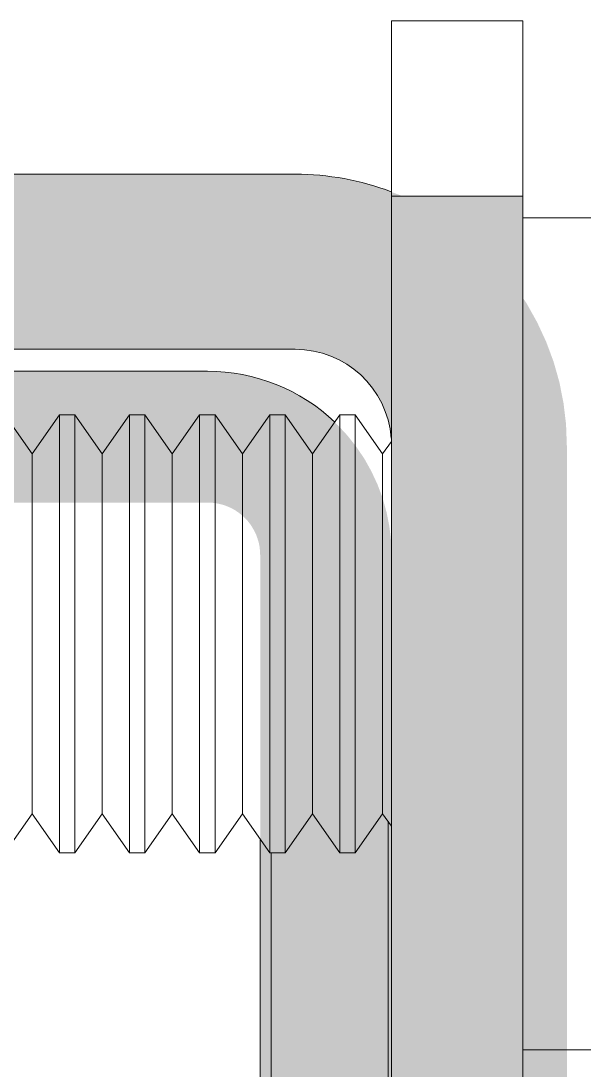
# Model space of a CAD drawing. Header units: millimetres. Extents: x 27500 to 33280, y -10980 to 420.
# Drawn here: x 28981.27 to 28987.7, y -6131.48 to -6119.5 of the extents above; entities that cross this region are included whole.
import ezdxf

# ---------------------------------------------------------------- set-up
doc = ezdxf.new("R2010")
doc.units = ezdxf.units.MM
doc.layers.add('CQEN_DETAIL', color=7, linetype='Continuous', lineweight=5, true_color=0x464d50)
doc.layers.add('CQEN_HARDWARE', color=7, linetype='Continuous', lineweight=5, true_color=0x848c8f)
doc.layers.add('LAYOUT_PARAMETERS', color=7, linetype='Continuous', plot=False)
doc.styles.add('LAYOUT_CONTACTOR_ARIAL', font='arial.ttf')
doc.styles.get("Standard").update_dxf_attribs({"font": 'arial.ttf'})

# ---------------------------------------------------------------- blocks, each defined once
blk = doc.blocks.new('SX_DYN_PLASTRON_KIT_G001')
at = {"layer": 'CQEN_DETAIL'}
for points in [[(-7.25, 86.5), (-7.25, 91.5), (-5.75, 91.5), (-5.75, 86.5)], [(-7.25, 91.5), (-7.25, 56.5), (-5.75, 56.5), (-5.75, 91.5)], [(-9.347, 89.5), (-15.247, 89.5), (-15.247, 88), (-9.347, 88)], [(-9.347, 89.5), (-9.347, 88), (-9.3, 87.998), (-9.253, 87.993), (-9.207, 87.983), (-9.161, 87.971), (-9.117, 87.954), (-9.074, 87.935), (-9.033, 87.912), (-8.994, 87.885), (-8.957, 87.856), (-8.922, 87.824), (-8.89, 87.79), (-8.861, 87.753), (-8.835, 87.713), (-8.812, 87.672), (-8.792, 87.63), (-8.776, 87.585), (-8.763, 87.54), (-8.754, 87.494), (-8.749, 87.447), (-8.747, 87.4), (-7.247, 87.4), (-7.253, 87.565), (-7.273, 87.729), (-7.305, 87.89), (-7.349, 88.049), (-7.407, 88.204), (-7.476, 88.353), (-7.556, 88.497), (-7.648, 88.634), (-7.75, 88.764), (-7.862, 88.885), (-7.983, 88.997), (-8.112, 89.099), (-8.249, 89.191), (-8.393, 89.271), (-8.543, 89.34), (-8.698, 89.397), (-8.856, 89.442), (-9.018, 89.474), (-9.182, 89.494)], [(-8.747, 86.5), (-7.247, 86.5), (-7.247, 87.4), (-8.747, 87.4)]]:
    blk.add_hatch(color=256, dxfattribs=at).paths.add_polyline_path(points)
at = {"layer": 'CQEN_HARDWARE'}
for points in [[(-8.347, 89.75), (-14.947, 89.75), (-14.947, 91.75), (-8.347, 91.75)], [(-8.347, 91.75), (-14.947, 91.75), (-14.947, 89.75), (-8.347, 89.75)], [(-7.247, 88.65), (-7.25, 88.736), (-7.26, 88.822), (-7.277, 88.907), (-7.301, 88.99), (-7.33, 89.071), (-7.367, 89.149), (-7.409, 89.225), (-7.457, 89.297), (-7.51, 89.364), (-7.569, 89.428), (-7.632, 89.486), (-7.7, 89.54), (-7.772, 89.588), (-7.847, 89.63), (-7.926, 89.666), (-8.007, 89.696), (-8.09, 89.72), (-8.175, 89.736), (-8.26, 89.747), (-8.347, 89.75), (-8.347, 91.75), (-8.103, 91.74), (-7.862, 91.712), (-7.623, 91.664), (-7.389, 91.598), (-7.16, 91.514), (-6.939, 91.412), (-6.727, 91.293), (-6.525, 91.158), (-6.333, 91.007), (-6.155, 90.842), (-5.989, 90.663), (-5.839, 90.472), (-5.704, 90.27), (-5.585, 90.057), (-5.483, 89.836), (-5.398, 89.608), (-5.332, 89.374), (-5.285, 89.135), (-5.256, 88.893), (-5.247, 88.65)], [(-8.347, 91.75), (-8.347, 89.75), (-8.26, 89.747), (-8.175, 89.736), (-8.09, 89.72), (-8.007, 89.696), (-7.926, 89.666), (-7.847, 89.63), (-7.772, 89.588), (-7.7, 89.54), (-7.632, 89.486), (-7.569, 89.428), (-7.51, 89.364), (-7.457, 89.297), (-7.409, 89.225), (-7.367, 89.149), (-7.33, 89.071), (-7.301, 88.99), (-7.277, 88.907), (-7.26, 88.822), (-7.25, 88.736), (-7.247, 88.65), (-5.247, 88.65), (-5.256, 88.893), (-5.285, 89.135), (-5.332, 89.374), (-5.398, 89.608), (-5.483, 89.836), (-5.585, 90.057), (-5.704, 90.27), (-5.839, 90.472), (-5.989, 90.663), (-6.155, 90.842), (-6.333, 91.007), (-6.525, 91.158), (-6.727, 91.293), (-6.939, 91.412), (-7.16, 91.514), (-7.389, 91.598), (-7.623, 91.664), (-7.862, 91.712), (-8.103, 91.74)], [(-9.347, 88), (-15.247, 88), (-15.247, 89.5), (-9.347, 89.5)], [(-8.747, 87.4), (-8.749, 87.447), (-8.754, 87.494), (-8.763, 87.54), (-8.776, 87.585), (-8.792, 87.63), (-8.812, 87.672), (-8.835, 87.713), (-8.861, 87.753), (-8.89, 87.79), (-8.922, 87.824), (-8.957, 87.856), (-8.994, 87.885), (-9.033, 87.912), (-9.074, 87.935), (-9.117, 87.954), (-9.161, 87.971), (-9.207, 87.983), (-9.253, 87.993), (-9.3, 87.998), (-9.347, 88), (-9.347, 89.5), (-9.182, 89.494), (-9.018, 89.474), (-8.856, 89.442), (-8.698, 89.397), (-8.543, 89.34), (-8.393, 89.271), (-8.249, 89.191), (-8.112, 89.099), (-7.983, 88.997), (-7.862, 88.885), (-7.75, 88.764), (-7.648, 88.634), (-7.556, 88.497), (-7.476, 88.353), (-7.407, 88.204), (-7.349, 88.049), (-7.305, 87.89), (-7.273, 87.729), (-7.253, 87.565), (-7.247, 87.4)], [(-7.247, 88.65), (-5.247, 88.65), (-5.247, 59.35), (-7.247, 59.35)], [(-5.247, 88.65), (-7.247, 88.65), (-7.247, 87.5), (-5.247, 87.5)], [(-8.747, 60.6), (-8.747, 87.4), (-7.247, 87.4), (-7.247, 60.6)]]:
    blk.add_hatch(color=256, dxfattribs=at).paths.add_polyline_path(points)
at = {"layer": 'CQEN_DETAIL'}
for p, q in [((-5.75, 93.5), (-7.25, 93.5)), ((-7.25, 93.5), (-5.75, 93.5)), ((-14.947, 91.75), (-8.347, 91.75)), ((-7.25, 91.5), (-7.25, 56.5)), ((-5.75, 91.5), (-7.25, 91.5)), ((-5.75, 91.5), (-5.75, 56.5)), ((-5.75, 91.25), (-3.844, 91.25)), ((-14.947, 89.75), (-8.347, 89.75)), ((-9.347, 89.5), (-15.247, 89.5)), ((-11.35, 88.555), (-11.662, 89)), ((-11.35, 88.555), (-11.038, 89)), ((-11.038, 89), (-10.862, 89)), ((-10.55, 88.555), (-10.862, 89)), ((-10.55, 88.555), (-10.238, 89)), ((-10.238, 89), (-10.062, 89)), ((-9.75, 88.555), (-10.062, 89)), ((-9.75, 88.555), (-9.438, 89)), ((-9.438, 89), (-9.262, 89)), ((-8.95, 88.555), (-9.262, 89)), ((-8.95, 88.555), (-8.638, 89)), ((-8.638, 89), (-8.462, 89)), ((-8.15, 88.555), (-8.462, 89)), ((-8.15, 88.555), (-7.838, 89)), ((-7.838, 89), (-7.662, 89)), ((-7.35, 88.555), (-7.662, 89)), ((-7.35, 88.555), (-7.25, 88.698)), ((-11.35, 84.445), (-11.662, 84)), ((-11.35, 84.445), (-11.038, 84)), ((-10.55, 84.445), (-10.862, 84)), ((-10.55, 84.445), (-10.238, 84)), ((-9.75, 84.445), (-10.062, 84)), ((-9.75, 84.445), (-9.438, 84)), ((-8.95, 84.445), (-9.262, 84)), ((-8.95, 84.445), (-8.638, 84)), ((-8.15, 84.445), (-8.462, 84)), ((-8.15, 84.445), (-7.838, 84)), ((-7.35, 84.445), (-7.662, 84)), ((-7.35, 84.445), (-7.25, 84.302)), ((-7.286, 84.354), (-7.286, 63.646)), ((-8.747, 84.155), (-8.747, 63.845)), ((-11.038, 84), (-10.862, 84)), ((-10.238, 84), (-10.062, 84)), ((-9.438, 84), (-9.262, 84)), ((-8.638, 84), (-8.462, 84)), ((-8.62, 84), (-8.62, 64)), ((-7.838, 84), (-7.662, 84)), ((-5.75, 81.75), (-3.844, 81.75))]:
    blk.add_line(p, q, dxfattribs=at)
for points in [[(-7.25, 91.5), (-7.25, 91.539), (-7.25, 91.578), (-7.25, 91.618), (-7.25, 91.657), (-7.25, 91.696), (-7.25, 91.735), (-7.25, 91.774), (-7.25, 91.812), (-7.25, 91.851), (-7.25, 91.89), (-7.25, 91.928), (-7.25, 91.967), (-7.25, 92.004), (-7.25, 92.042), (-7.25, 92.08), (-7.25, 92.117), (-7.25, 92.155), (-7.25, 92.192), (-7.25, 92.228), (-7.25, 92.264), (-7.25, 92.3), (-7.25, 92.337), (-7.25, 92.373), (-7.25, 92.407), (-7.25, 92.441), (-7.25, 92.476), (-7.25, 92.51), (-7.25, 92.544), (-7.25, 92.578), (-7.25, 92.61), (-7.25, 92.642), (-7.25, 92.674), (-7.25, 92.706), (-7.25, 92.738), (-7.25, 92.768), (-7.25, 92.797), (-7.25, 92.826), (-7.25, 92.856), (-7.25, 92.885), (-7.25, 92.914), (-7.25, 92.94), (-7.25, 92.967), (-7.25, 92.993), (-7.25, 93.019), (-7.25, 93.045), (-7.25, 93.07), (-7.25, 93.093), (-7.25, 93.116), (-7.25, 93.138), (-7.25, 93.161), (-7.25, 93.184), (-7.25, 93.204), (-7.25, 93.223), (-7.25, 93.242), (-7.25, 93.261), (-7.25, 93.28), (-7.25, 93.299), (-7.25, 93.315), (-7.25, 93.33), (-7.25, 93.345), (-7.25, 93.36), (-7.25, 93.375), (-7.25, 93.389), (-7.25, 93.4), (-7.25, 93.411), (-7.25, 93.422), (-7.25, 93.433), (-7.25, 93.444), (-7.25, 93.453), (-7.25, 93.459), (-7.25, 93.466), (-7.25, 93.472), (-7.25, 93.479), (-7.25, 93.486), (-7.25, 93.489), (-7.25, 93.491), (-7.25, 93.493), (-7.25, 93.496), (-7.25, 93.498), (-7.25, 93.5)], [(-5.75, 93.5), (-5.75, 93.498), (-5.75, 93.496), (-5.75, 93.493), (-5.75, 93.491), (-5.75, 93.489), (-5.75, 93.486), (-5.75, 93.479), (-5.75, 93.472), (-5.75, 93.466), (-5.75, 93.459), (-5.75, 93.453), (-5.75, 93.444), (-5.75, 93.433), (-5.75, 93.422), (-5.75, 93.411), (-5.75, 93.4), (-5.75, 93.389), (-5.75, 93.375), (-5.75, 93.36), (-5.75, 93.345), (-5.75, 93.33), (-5.75, 93.315), (-5.75, 93.299), (-5.75, 93.28), (-5.75, 93.261), (-5.75, 93.242), (-5.75, 93.223), (-5.75, 93.204), (-5.75, 93.184), (-5.75, 93.161), (-5.75, 93.138), (-5.75, 93.116), (-5.75, 93.093), (-5.75, 93.07), (-5.75, 93.045), (-5.75, 93.019), (-5.75, 92.993), (-5.75, 92.967), (-5.75, 92.94), (-5.75, 92.914), (-5.75, 92.885), (-5.75, 92.856), (-5.75, 92.826), (-5.75, 92.797), (-5.75, 92.768), (-5.75, 92.738), (-5.75, 92.706), (-5.75, 92.674), (-5.75, 92.642), (-5.75, 92.61), (-5.75, 92.578), (-5.75, 92.544), (-5.75, 92.51), (-5.75, 92.476), (-5.75, 92.441), (-5.75, 92.407), (-5.75, 92.373), (-5.75, 92.337), (-5.75, 92.3), (-5.75, 92.264), (-5.75, 92.228), (-5.75, 92.192), (-5.75, 92.155), (-5.75, 92.117), (-5.75, 92.08), (-5.75, 92.042), (-5.75, 92.004), (-5.75, 91.967), (-5.75, 91.928), (-5.75, 91.89), (-5.75, 91.851), (-5.75, 91.812), (-5.75, 91.774), (-5.75, 91.735), (-5.75, 91.696), (-5.75, 91.657), (-5.75, 91.618), (-5.75, 91.578), (-5.75, 91.539), (-5.75, 91.5)], [(-11.038, 89), (-11.038, 88.997), (-11.038, 88.994), (-11.038, 88.992), (-11.038, 88.989), (-11.038, 88.986), (-11.038, 88.982), (-11.038, 88.974), (-11.038, 88.965), (-11.038, 88.957), (-11.038, 88.949), (-11.038, 88.941), (-11.038, 88.93), (-11.038, 88.916), (-11.038, 88.902), (-11.038, 88.889), (-11.038, 88.875), (-11.038, 88.862), (-11.038, 88.844), (-11.038, 88.825), (-11.038, 88.806), (-11.038, 88.787), (-11.038, 88.769), (-11.038, 88.749), (-11.038, 88.725), (-11.038, 88.702), (-11.038, 88.678), (-11.038, 88.654), (-11.038, 88.63), (-11.038, 88.605), (-11.038, 88.576), (-11.038, 88.548), (-11.038, 88.519), (-11.038, 88.491), (-11.038, 88.463), (-11.038, 88.431), (-11.038, 88.399), (-11.038, 88.366), (-11.038, 88.333), (-11.038, 88.3), (-11.038, 88.268), (-11.038, 88.231), (-11.038, 88.195), (-11.038, 88.158), (-11.038, 88.121), (-11.038, 88.085), (-11.038, 88.047), (-11.038, 88.007), (-11.038, 87.967), (-11.038, 87.927), (-11.038, 87.887), (-11.038, 87.847), (-11.038, 87.806), (-11.038, 87.763), (-11.038, 87.72), (-11.038, 87.677), (-11.038, 87.634), (-11.038, 87.591), (-11.038, 87.546), (-11.038, 87.501), (-11.038, 87.455), (-11.038, 87.41), (-11.038, 87.365), (-11.038, 87.319), (-11.038, 87.272), (-11.038, 87.225), (-11.038, 87.178), (-11.038, 87.13), (-11.038, 87.083), (-11.038, 87.036), (-11.038, 86.987), (-11.038, 86.939), (-11.038, 86.89), (-11.038, 86.842), (-11.038, 86.794), (-11.038, 86.745), (-11.038, 86.696), (-11.038, 86.647), (-11.038, 86.598), (-11.038, 86.549), (-11.038, 86.5)], [(-10.862, 89), (-10.862, 88.997), (-10.862, 88.994), (-10.862, 88.992), (-10.862, 88.989), (-10.862, 88.986), (-10.862, 88.982), (-10.862, 88.974), (-10.862, 88.965), (-10.862, 88.957), (-10.862, 88.949), (-10.862, 88.941), (-10.862, 88.93), (-10.862, 88.916), (-10.862, 88.902), (-10.862, 88.889), (-10.862, 88.875), (-10.862, 88.862), (-10.862, 88.844), (-10.862, 88.825), (-10.862, 88.806), (-10.862, 88.787), (-10.862, 88.769), (-10.862, 88.749), (-10.862, 88.725), (-10.862, 88.702), (-10.862, 88.678), (-10.862, 88.654), (-10.862, 88.63), (-10.862, 88.605), (-10.862, 88.576), (-10.862, 88.548), (-10.862, 88.519), (-10.862, 88.491), (-10.862, 88.463), (-10.862, 88.431), (-10.862, 88.399), (-10.862, 88.366), (-10.862, 88.333), (-10.862, 88.3), (-10.862, 88.268), (-10.862, 88.231), (-10.862, 88.195), (-10.862, 88.158), (-10.862, 88.121), (-10.862, 88.085), (-10.862, 88.047), (-10.862, 88.007), (-10.862, 87.967), (-10.862, 87.927), (-10.862, 87.887), (-10.862, 87.847), (-10.862, 87.806), (-10.862, 87.763), (-10.862, 87.72), (-10.862, 87.677), (-10.862, 87.634), (-10.862, 87.591), (-10.862, 87.546), (-10.862, 87.501), (-10.862, 87.455), (-10.862, 87.41), (-10.862, 87.365), (-10.862, 87.319), (-10.862, 87.272), (-10.862, 87.225), (-10.862, 87.178), (-10.862, 87.13), (-10.862, 87.083), (-10.862, 87.036), (-10.862, 86.987), (-10.862, 86.939), (-10.862, 86.89), (-10.862, 86.842), (-10.862, 86.794), (-10.862, 86.745), (-10.862, 86.696), (-10.862, 86.647), (-10.862, 86.598), (-10.862, 86.549), (-10.862, 86.5)], [(-10.238, 89), (-10.238, 88.997), (-10.238, 88.994), (-10.238, 88.992), (-10.238, 88.989), (-10.238, 88.986), (-10.238, 88.982), (-10.238, 88.974), (-10.238, 88.965), (-10.238, 88.957), (-10.238, 88.949), (-10.238, 88.941), (-10.238, 88.93), (-10.238, 88.916), (-10.238, 88.902), (-10.238, 88.889), (-10.238, 88.875), (-10.238, 88.862), (-10.238, 88.844), (-10.238, 88.825), (-10.238, 88.806), (-10.238, 88.787), (-10.238, 88.769), (-10.238, 88.749), (-10.238, 88.725), (-10.238, 88.702), (-10.238, 88.678), (-10.238, 88.654), (-10.238, 88.63), (-10.238, 88.605), (-10.238, 88.576), (-10.238, 88.548), (-10.238, 88.519), (-10.238, 88.491), (-10.238, 88.463), (-10.238, 88.431), (-10.238, 88.399), (-10.238, 88.366), (-10.238, 88.333), (-10.238, 88.3), (-10.238, 88.268), (-10.238, 88.231), (-10.238, 88.195), (-10.238, 88.158), (-10.238, 88.121), (-10.238, 88.085), (-10.238, 88.047), (-10.238, 88.007), (-10.238, 87.967), (-10.238, 87.927), (-10.238, 87.887), (-10.238, 87.847), (-10.238, 87.806), (-10.238, 87.763), (-10.238, 87.72), (-10.238, 87.677), (-10.238, 87.634), (-10.238, 87.591), (-10.238, 87.546), (-10.238, 87.501), (-10.238, 87.455), (-10.238, 87.41), (-10.238, 87.365), (-10.238, 87.319), (-10.238, 87.272), (-10.238, 87.225), (-10.238, 87.178), (-10.238, 87.13), (-10.238, 87.083), (-10.238, 87.036), (-10.238, 86.987), (-10.238, 86.939), (-10.238, 86.89), (-10.238, 86.842), (-10.238, 86.794), (-10.238, 86.745), (-10.238, 86.696), (-10.238, 86.647), (-10.238, 86.598), (-10.238, 86.549), (-10.238, 86.5)], [(-10.062, 89), (-10.062, 88.997), (-10.062, 88.994), (-10.062, 88.992), (-10.062, 88.989), (-10.062, 88.986), (-10.062, 88.982), (-10.062, 88.974), (-10.062, 88.965), (-10.062, 88.957), (-10.062, 88.949), (-10.062, 88.941), (-10.062, 88.93), (-10.062, 88.916), (-10.062, 88.902), (-10.062, 88.889), (-10.062, 88.875), (-10.062, 88.862), (-10.062, 88.844), (-10.062, 88.825), (-10.062, 88.806), (-10.062, 88.787), (-10.062, 88.769), (-10.062, 88.749), (-10.062, 88.725), (-10.062, 88.702), (-10.062, 88.678), (-10.062, 88.654), (-10.062, 88.63), (-10.062, 88.605), (-10.062, 88.576), (-10.062, 88.548), (-10.062, 88.519), (-10.062, 88.491), (-10.062, 88.463), (-10.062, 88.431), (-10.062, 88.399), (-10.062, 88.366), (-10.062, 88.333), (-10.062, 88.3), (-10.062, 88.268), (-10.062, 88.231), (-10.062, 88.195), (-10.062, 88.158), (-10.062, 88.121), (-10.062, 88.085), (-10.062, 88.047), (-10.062, 88.007), (-10.062, 87.967), (-10.062, 87.927), (-10.062, 87.887), (-10.062, 87.847), (-10.062, 87.806), (-10.062, 87.763), (-10.062, 87.72), (-10.062, 87.677), (-10.062, 87.634), (-10.062, 87.591), (-10.062, 87.546), (-10.062, 87.501), (-10.062, 87.455), (-10.062, 87.41), (-10.062, 87.365), (-10.062, 87.319), (-10.062, 87.272), (-10.062, 87.225), (-10.062, 87.178), (-10.062, 87.13), (-10.062, 87.083), (-10.062, 87.036), (-10.062, 86.987), (-10.062, 86.939), (-10.062, 86.89), (-10.062, 86.842), (-10.062, 86.794), (-10.062, 86.745), (-10.062, 86.696), (-10.062, 86.647), (-10.062, 86.598), (-10.062, 86.549), (-10.062, 86.5)], [(-9.438, 89), (-9.438, 88.997), (-9.438, 88.994), (-9.438, 88.992), (-9.438, 88.989), (-9.438, 88.986), (-9.438, 88.982), (-9.438, 88.974), (-9.438, 88.965), (-9.438, 88.957), (-9.438, 88.949), (-9.438, 88.941), (-9.438, 88.93), (-9.438, 88.916), (-9.438, 88.902), (-9.438, 88.889), (-9.438, 88.875), (-9.438, 88.862), (-9.438, 88.844), (-9.438, 88.825), (-9.438, 88.806), (-9.438, 88.787), (-9.438, 88.769), (-9.438, 88.749), (-9.438, 88.725), (-9.438, 88.702), (-9.438, 88.678), (-9.438, 88.654), (-9.438, 88.63), (-9.438, 88.605), (-9.438, 88.576), (-9.438, 88.548), (-9.438, 88.519), (-9.438, 88.491), (-9.438, 88.463), (-9.438, 88.431), (-9.438, 88.399), (-9.438, 88.366), (-9.438, 88.333), (-9.438, 88.3), (-9.438, 88.268), (-9.438, 88.231), (-9.438, 88.195), (-9.438, 88.158), (-9.438, 88.121), (-9.438, 88.085), (-9.438, 88.047), (-9.438, 88.007), (-9.438, 87.967), (-9.438, 87.927), (-9.438, 87.887), (-9.438, 87.847), (-9.438, 87.806), (-9.438, 87.763), (-9.438, 87.72), (-9.438, 87.677), (-9.438, 87.634), (-9.438, 87.591), (-9.438, 87.546), (-9.438, 87.501), (-9.438, 87.455), (-9.438, 87.41), (-9.438, 87.365), (-9.438, 87.319), (-9.438, 87.272), (-9.438, 87.225), (-9.438, 87.178), (-9.438, 87.13), (-9.438, 87.083), (-9.438, 87.036), (-9.438, 86.987), (-9.438, 86.939), (-9.438, 86.89), (-9.438, 86.842), (-9.438, 86.794), (-9.438, 86.745), (-9.438, 86.696), (-9.438, 86.647), (-9.438, 86.598), (-9.438, 86.549), (-9.438, 86.5)], [(-9.262, 89), (-9.262, 88.997), (-9.262, 88.994), (-9.262, 88.992), (-9.262, 88.989), (-9.262, 88.986), (-9.262, 88.982), (-9.262, 88.974), (-9.262, 88.965), (-9.262, 88.957), (-9.262, 88.949), (-9.262, 88.941), (-9.262, 88.93), (-9.262, 88.916), (-9.262, 88.902), (-9.262, 88.889), (-9.262, 88.875), (-9.262, 88.862), (-9.262, 88.844), (-9.262, 88.825), (-9.262, 88.806), (-9.262, 88.787), (-9.262, 88.769), (-9.262, 88.749), (-9.262, 88.725), (-9.262, 88.702), (-9.262, 88.678), (-9.262, 88.654), (-9.262, 88.63), (-9.262, 88.605), (-9.262, 88.576), (-9.262, 88.548), (-9.262, 88.519), (-9.262, 88.491), (-9.262, 88.463), (-9.262, 88.431), (-9.262, 88.399), (-9.262, 88.366), (-9.262, 88.333), (-9.262, 88.3), (-9.262, 88.268), (-9.262, 88.231), (-9.262, 88.195), (-9.262, 88.158), (-9.262, 88.121), (-9.262, 88.085), (-9.262, 88.047), (-9.262, 88.007), (-9.262, 87.967), (-9.262, 87.927), (-9.262, 87.887), (-9.262, 87.847), (-9.262, 87.806), (-9.262, 87.763), (-9.262, 87.72), (-9.262, 87.677), (-9.262, 87.634), (-9.262, 87.591), (-9.262, 87.546), (-9.262, 87.501), (-9.262, 87.455), (-9.262, 87.41), (-9.262, 87.365), (-9.262, 87.319), (-9.262, 87.272), (-9.262, 87.225), (-9.262, 87.178), (-9.262, 87.13), (-9.262, 87.083), (-9.262, 87.036), (-9.262, 86.987), (-9.262, 86.939), (-9.262, 86.89), (-9.262, 86.842), (-9.262, 86.794), (-9.262, 86.745), (-9.262, 86.696), (-9.262, 86.647), (-9.262, 86.598), (-9.262, 86.549), (-9.262, 86.5)], [(-8.638, 89), (-8.638, 88.997), (-8.638, 88.994), (-8.638, 88.992), (-8.638, 88.989), (-8.638, 88.986), (-8.638, 88.982), (-8.638, 88.974), (-8.638, 88.965), (-8.638, 88.957), (-8.638, 88.949), (-8.638, 88.941), (-8.638, 88.93), (-8.638, 88.916), (-8.638, 88.902), (-8.638, 88.889), (-8.638, 88.875), (-8.638, 88.862), (-8.638, 88.844), (-8.638, 88.825), (-8.638, 88.806), (-8.638, 88.787), (-8.638, 88.769), (-8.638, 88.749), (-8.638, 88.725), (-8.638, 88.702), (-8.638, 88.678), (-8.638, 88.654), (-8.638, 88.63), (-8.638, 88.605), (-8.638, 88.576), (-8.638, 88.548), (-8.638, 88.519), (-8.638, 88.491), (-8.638, 88.463), (-8.638, 88.431), (-8.638, 88.399), (-8.638, 88.366), (-8.638, 88.333), (-8.638, 88.3), (-8.638, 88.268), (-8.638, 88.231), (-8.638, 88.195), (-8.638, 88.158), (-8.638, 88.121), (-8.638, 88.085), (-8.638, 88.047), (-8.638, 88.007), (-8.638, 87.967), (-8.638, 87.927), (-8.638, 87.887), (-8.638, 87.847), (-8.638, 87.806), (-8.638, 87.763), (-8.638, 87.72), (-8.638, 87.677), (-8.638, 87.634), (-8.638, 87.591), (-8.638, 87.546), (-8.638, 87.501), (-8.638, 87.455), (-8.638, 87.41), (-8.638, 87.365), (-8.638, 87.319), (-8.638, 87.272), (-8.638, 87.225), (-8.638, 87.178), (-8.638, 87.13), (-8.638, 87.083), (-8.638, 87.036), (-8.638, 86.987), (-8.638, 86.939), (-8.638, 86.89), (-8.638, 86.842), (-8.638, 86.794), (-8.638, 86.745), (-8.638, 86.696), (-8.638, 86.647), (-8.638, 86.598), (-8.638, 86.549), (-8.638, 86.5)], [(-8.462, 89), (-8.462, 88.997), (-8.462, 88.994), (-8.462, 88.992), (-8.462, 88.989), (-8.462, 88.986), (-8.462, 88.982), (-8.462, 88.974), (-8.462, 88.965), (-8.462, 88.957), (-8.462, 88.949), (-8.462, 88.941), (-8.462, 88.93), (-8.462, 88.916), (-8.462, 88.902), (-8.462, 88.889), (-8.462, 88.875), (-8.462, 88.862), (-8.462, 88.844), (-8.462, 88.825), (-8.462, 88.806), (-8.462, 88.787), (-8.462, 88.769), (-8.462, 88.749), (-8.462, 88.725), (-8.462, 88.702), (-8.462, 88.678), (-8.462, 88.654), (-8.462, 88.63), (-8.462, 88.605), (-8.462, 88.576), (-8.462, 88.548), (-8.462, 88.519), (-8.462, 88.491), (-8.462, 88.463), (-8.462, 88.431), (-8.462, 88.399), (-8.462, 88.366), (-8.462, 88.333), (-8.462, 88.3), (-8.462, 88.268), (-8.462, 88.231), (-8.462, 88.195), (-8.462, 88.158), (-8.462, 88.121), (-8.462, 88.085), (-8.462, 88.047), (-8.462, 88.007), (-8.462, 87.967), (-8.462, 87.927), (-8.462, 87.887), (-8.462, 87.847), (-8.462, 87.806), (-8.462, 87.763), (-8.462, 87.72), (-8.462, 87.677), (-8.462, 87.634), (-8.462, 87.591), (-8.462, 87.546), (-8.462, 87.501), (-8.462, 87.455), (-8.462, 87.41), (-8.462, 87.365), (-8.462, 87.319), (-8.462, 87.272), (-8.462, 87.225), (-8.462, 87.178), (-8.462, 87.13), (-8.462, 87.083), (-8.462, 87.036), (-8.462, 86.987), (-8.462, 86.939), (-8.462, 86.89), (-8.462, 86.842), (-8.462, 86.794), (-8.462, 86.745), (-8.462, 86.696), (-8.462, 86.647), (-8.462, 86.598), (-8.462, 86.549), (-8.462, 86.5)], [(-7.838, 89), (-7.838, 88.997), (-7.838, 88.994), (-7.838, 88.992), (-7.838, 88.989), (-7.838, 88.986), (-7.838, 88.982), (-7.838, 88.974), (-7.838, 88.965), (-7.838, 88.957), (-7.838, 88.949), (-7.838, 88.941), (-7.838, 88.93), (-7.838, 88.916), (-7.838, 88.902), (-7.838, 88.889), (-7.838, 88.875), (-7.838, 88.862), (-7.838, 88.844), (-7.838, 88.825), (-7.838, 88.806), (-7.838, 88.787), (-7.838, 88.769), (-7.838, 88.749), (-7.838, 88.725), (-7.838, 88.702), (-7.838, 88.678), (-7.838, 88.654), (-7.838, 88.63), (-7.838, 88.605), (-7.838, 88.576), (-7.838, 88.548), (-7.838, 88.519), (-7.838, 88.491), (-7.838, 88.463), (-7.838, 88.431), (-7.838, 88.399), (-7.838, 88.366), (-7.838, 88.333), (-7.838, 88.3), (-7.838, 88.268), (-7.838, 88.231), (-7.838, 88.195), (-7.838, 88.158), (-7.838, 88.121), (-7.838, 88.085), (-7.838, 88.047), (-7.838, 88.007), (-7.838, 87.967), (-7.838, 87.927), (-7.838, 87.887), (-7.838, 87.847), (-7.838, 87.806), (-7.838, 87.763), (-7.838, 87.72), (-7.838, 87.677), (-7.838, 87.634), (-7.838, 87.591), (-7.838, 87.546), (-7.838, 87.501), (-7.838, 87.455), (-7.838, 87.41), (-7.838, 87.365), (-7.838, 87.319), (-7.838, 87.272), (-7.838, 87.225), (-7.838, 87.178), (-7.838, 87.13), (-7.838, 87.083), (-7.838, 87.036), (-7.838, 86.987), (-7.838, 86.939), (-7.838, 86.89), (-7.838, 86.842), (-7.838, 86.794), (-7.838, 86.745), (-7.838, 86.696), (-7.838, 86.647), (-7.838, 86.598), (-7.838, 86.549), (-7.838, 86.5)], [(-7.662, 89), (-7.662, 88.997), (-7.662, 88.994), (-7.662, 88.992), (-7.662, 88.989), (-7.662, 88.986), (-7.662, 88.982), (-7.662, 88.974), (-7.662, 88.965), (-7.662, 88.957), (-7.662, 88.949), (-7.662, 88.941), (-7.662, 88.93), (-7.662, 88.916), (-7.662, 88.902), (-7.662, 88.889), (-7.662, 88.875), (-7.662, 88.862), (-7.662, 88.844), (-7.662, 88.825), (-7.662, 88.806), (-7.662, 88.787), (-7.662, 88.769), (-7.662, 88.749), (-7.662, 88.725), (-7.662, 88.702), (-7.662, 88.678), (-7.662, 88.654), (-7.662, 88.63), (-7.662, 88.605), (-7.662, 88.576), (-7.662, 88.548), (-7.662, 88.519), (-7.662, 88.491), (-7.662, 88.463), (-7.662, 88.431), (-7.662, 88.399), (-7.662, 88.366), (-7.662, 88.333), (-7.662, 88.3), (-7.662, 88.268), (-7.662, 88.231), (-7.662, 88.195), (-7.662, 88.158), (-7.662, 88.121), (-7.662, 88.085), (-7.662, 88.047), (-7.662, 88.007), (-7.662, 87.967), (-7.662, 87.927), (-7.662, 87.887), (-7.662, 87.847), (-7.662, 87.806), (-7.662, 87.763), (-7.662, 87.72), (-7.662, 87.677), (-7.662, 87.634), (-7.662, 87.591), (-7.662, 87.546), (-7.662, 87.501), (-7.662, 87.455), (-7.662, 87.41), (-7.662, 87.365), (-7.662, 87.319), (-7.662, 87.272), (-7.662, 87.225), (-7.662, 87.178), (-7.662, 87.13), (-7.662, 87.083), (-7.662, 87.036), (-7.662, 86.987), (-7.662, 86.939), (-7.662, 86.89), (-7.662, 86.842), (-7.662, 86.794), (-7.662, 86.745), (-7.662, 86.696), (-7.662, 86.647), (-7.662, 86.598), (-7.662, 86.549), (-7.662, 86.5)], [(-11.35, 88.555), (-11.35, 88.546), (-11.35, 88.537), (-11.35, 88.528), (-11.35, 88.519), (-11.35, 88.51), (-11.35, 88.496), (-11.35, 88.469), (-11.35, 88.443), (-11.35, 88.416), (-11.35, 88.389), (-11.35, 88.363), (-11.35, 88.327), (-11.35, 88.284), (-11.35, 88.241), (-11.35, 88.198), (-11.35, 88.156), (-11.35, 88.113), (-11.35, 88.058), (-11.35, 88.001), (-11.35, 87.944), (-11.35, 87.887), (-11.35, 87.83), (-11.35, 87.772), (-11.35, 87.703), (-11.35, 87.635), (-11.35, 87.567), (-11.35, 87.499), (-11.35, 87.431), (-11.35, 87.359), (-11.35, 87.283), (-11.35, 87.207), (-11.35, 87.131), (-11.35, 87.055), (-11.35, 86.979), (-11.35, 86.9), (-11.35, 86.82), (-11.35, 86.74), (-11.35, 86.66), (-11.35, 86.58), (-11.35, 86.5), (-11.35, 86.42), (-11.35, 86.34), (-11.35, 86.26), (-11.35, 86.18), (-11.35, 86.1), (-11.35, 86.021), (-11.35, 85.945), (-11.35, 85.869), (-11.35, 85.793), (-11.35, 85.717), (-11.35, 85.641), (-11.35, 85.569), (-11.35, 85.501), (-11.35, 85.433), (-11.35, 85.365), (-11.35, 85.297), (-11.35, 85.228), (-11.35, 85.17), (-11.35, 85.113), (-11.35, 85.056), (-11.35, 84.999), (-11.35, 84.942), (-11.35, 84.887), (-11.35, 84.844), (-11.35, 84.802), (-11.35, 84.759), (-11.35, 84.716), (-11.35, 84.673), (-11.35, 84.637), (-11.35, 84.611), (-11.35, 84.584), (-11.35, 84.557), (-11.35, 84.531), (-11.35, 84.504), (-11.35, 84.49), (-11.35, 84.481), (-11.35, 84.472), (-11.35, 84.463), (-11.35, 84.454), (-11.35, 84.445)], [(-10.55, 88.555), (-10.55, 88.546), (-10.55, 88.537), (-10.55, 88.528), (-10.55, 88.519), (-10.55, 88.51), (-10.55, 88.496), (-10.55, 88.469), (-10.55, 88.443), (-10.55, 88.416), (-10.55, 88.389), (-10.55, 88.363), (-10.55, 88.327), (-10.55, 88.284), (-10.55, 88.241), (-10.55, 88.198), (-10.55, 88.156), (-10.55, 88.113), (-10.55, 88.058), (-10.55, 88.001), (-10.55, 87.944), (-10.55, 87.887), (-10.55, 87.83), (-10.55, 87.772), (-10.55, 87.703), (-10.55, 87.635), (-10.55, 87.567), (-10.55, 87.499), (-10.55, 87.431), (-10.55, 87.359), (-10.55, 87.283), (-10.55, 87.207), (-10.55, 87.131), (-10.55, 87.055), (-10.55, 86.979), (-10.55, 86.9), (-10.55, 86.82), (-10.55, 86.74), (-10.55, 86.66), (-10.55, 86.58), (-10.55, 86.5), (-10.55, 86.42), (-10.55, 86.34), (-10.55, 86.26), (-10.55, 86.18), (-10.55, 86.1), (-10.55, 86.021), (-10.55, 85.945), (-10.55, 85.869), (-10.55, 85.793), (-10.55, 85.717), (-10.55, 85.641), (-10.55, 85.569), (-10.55, 85.501), (-10.55, 85.433), (-10.55, 85.365), (-10.55, 85.297), (-10.55, 85.228), (-10.55, 85.17), (-10.55, 85.113), (-10.55, 85.056), (-10.55, 84.999), (-10.55, 84.942), (-10.55, 84.887), (-10.55, 84.844), (-10.55, 84.802), (-10.55, 84.759), (-10.55, 84.716), (-10.55, 84.673), (-10.55, 84.637), (-10.55, 84.611), (-10.55, 84.584), (-10.55, 84.557), (-10.55, 84.531), (-10.55, 84.504), (-10.55, 84.49), (-10.55, 84.481), (-10.55, 84.472), (-10.55, 84.463), (-10.55, 84.454), (-10.55, 84.445)], [(-9.75, 88.555), (-9.75, 88.546), (-9.75, 88.537), (-9.75, 88.528), (-9.75, 88.519), (-9.75, 88.51), (-9.75, 88.496), (-9.75, 88.469), (-9.75, 88.443), (-9.75, 88.416), (-9.75, 88.389), (-9.75, 88.363), (-9.75, 88.327), (-9.75, 88.284), (-9.75, 88.241), (-9.75, 88.198), (-9.75, 88.156), (-9.75, 88.113), (-9.75, 88.058), (-9.75, 88.001), (-9.75, 87.944), (-9.75, 87.887), (-9.75, 87.83), (-9.75, 87.772), (-9.75, 87.703), (-9.75, 87.635), (-9.75, 87.567), (-9.75, 87.499), (-9.75, 87.431), (-9.75, 87.359), (-9.75, 87.283), (-9.75, 87.207), (-9.75, 87.131), (-9.75, 87.055), (-9.75, 86.979), (-9.75, 86.9), (-9.75, 86.82), (-9.75, 86.74), (-9.75, 86.66), (-9.75, 86.58), (-9.75, 86.5), (-9.75, 86.42), (-9.75, 86.34), (-9.75, 86.26), (-9.75, 86.18), (-9.75, 86.1), (-9.75, 86.021), (-9.75, 85.945), (-9.75, 85.869), (-9.75, 85.793), (-9.75, 85.717), (-9.75, 85.641), (-9.75, 85.569), (-9.75, 85.501), (-9.75, 85.433), (-9.75, 85.365), (-9.75, 85.297), (-9.75, 85.228), (-9.75, 85.17), (-9.75, 85.113), (-9.75, 85.056), (-9.75, 84.999), (-9.75, 84.942), (-9.75, 84.887), (-9.75, 84.844), (-9.75, 84.802), (-9.75, 84.759), (-9.75, 84.716), (-9.75, 84.673), (-9.75, 84.637), (-9.75, 84.611), (-9.75, 84.584), (-9.75, 84.557), (-9.75, 84.531), (-9.75, 84.504), (-9.75, 84.49), (-9.75, 84.481), (-9.75, 84.472), (-9.75, 84.463), (-9.75, 84.454), (-9.75, 84.445)], [(-8.95, 88.555), (-8.95, 88.546), (-8.95, 88.537), (-8.95, 88.528), (-8.95, 88.519), (-8.95, 88.51), (-8.95, 88.496), (-8.95, 88.469), (-8.95, 88.443), (-8.95, 88.416), (-8.95, 88.389), (-8.95, 88.363), (-8.95, 88.327), (-8.95, 88.284), (-8.95, 88.241), (-8.95, 88.198), (-8.95, 88.156), (-8.95, 88.113), (-8.95, 88.058), (-8.95, 88.001), (-8.95, 87.944), (-8.95, 87.887), (-8.95, 87.83), (-8.95, 87.772), (-8.95, 87.703), (-8.95, 87.635), (-8.95, 87.567), (-8.95, 87.499), (-8.95, 87.431), (-8.95, 87.359), (-8.95, 87.283), (-8.95, 87.207), (-8.95, 87.131), (-8.95, 87.055), (-8.95, 86.979), (-8.95, 86.9), (-8.95, 86.82), (-8.95, 86.74), (-8.95, 86.66), (-8.95, 86.58), (-8.95, 86.5), (-8.95, 86.42), (-8.95, 86.34), (-8.95, 86.26), (-8.95, 86.18), (-8.95, 86.1), (-8.95, 86.021), (-8.95, 85.945), (-8.95, 85.869), (-8.95, 85.793), (-8.95, 85.717), (-8.95, 85.641), (-8.95, 85.569), (-8.95, 85.501), (-8.95, 85.433), (-8.95, 85.365), (-8.95, 85.297), (-8.95, 85.228), (-8.95, 85.17), (-8.95, 85.113), (-8.95, 85.056), (-8.95, 84.999), (-8.95, 84.942), (-8.95, 84.887), (-8.95, 84.844), (-8.95, 84.802), (-8.95, 84.759), (-8.95, 84.716), (-8.95, 84.673), (-8.95, 84.637), (-8.95, 84.611), (-8.95, 84.584), (-8.95, 84.557), (-8.95, 84.531), (-8.95, 84.504), (-8.95, 84.49), (-8.95, 84.481), (-8.95, 84.472), (-8.95, 84.463), (-8.95, 84.454), (-8.95, 84.445)], [(-8.15, 88.555), (-8.15, 88.546), (-8.15, 88.537), (-8.15, 88.528), (-8.15, 88.519), (-8.15, 88.51), (-8.15, 88.496), (-8.15, 88.469), (-8.15, 88.443), (-8.15, 88.416), (-8.15, 88.389), (-8.15, 88.363), (-8.15, 88.327), (-8.15, 88.284), (-8.15, 88.241), (-8.15, 88.198), (-8.15, 88.156), (-8.15, 88.113), (-8.15, 88.058), (-8.15, 88.001), (-8.15, 87.944), (-8.15, 87.887), (-8.15, 87.83), (-8.15, 87.772), (-8.15, 87.703), (-8.15, 87.635), (-8.15, 87.567), (-8.15, 87.499), (-8.15, 87.431), (-8.15, 87.359), (-8.15, 87.283), (-8.15, 87.207), (-8.15, 87.131), (-8.15, 87.055), (-8.15, 86.979), (-8.15, 86.9), (-8.15, 86.82), (-8.15, 86.74), (-8.15, 86.66), (-8.15, 86.58), (-8.15, 86.5), (-8.15, 86.42), (-8.15, 86.34), (-8.15, 86.26), (-8.15, 86.18), (-8.15, 86.1), (-8.15, 86.021), (-8.15, 85.945), (-8.15, 85.869), (-8.15, 85.793), (-8.15, 85.717), (-8.15, 85.641), (-8.15, 85.569), (-8.15, 85.501), (-8.15, 85.433), (-8.15, 85.365), (-8.15, 85.297), (-8.15, 85.228), (-8.15, 85.17), (-8.15, 85.113), (-8.15, 85.056), (-8.15, 84.999), (-8.15, 84.942), (-8.15, 84.887), (-8.15, 84.844), (-8.15, 84.802), (-8.15, 84.759), (-8.15, 84.716), (-8.15, 84.673), (-8.15, 84.637), (-8.15, 84.611), (-8.15, 84.584), (-8.15, 84.557), (-8.15, 84.531), (-8.15, 84.504), (-8.15, 84.49), (-8.15, 84.481), (-8.15, 84.472), (-8.15, 84.463), (-8.15, 84.454), (-8.15, 84.445)], [(-7.35, 88.555), (-7.35, 88.546), (-7.35, 88.537), (-7.35, 88.528), (-7.35, 88.519), (-7.35, 88.51), (-7.35, 88.496), (-7.35, 88.469), (-7.35, 88.443), (-7.35, 88.416), (-7.35, 88.389), (-7.35, 88.363), (-7.35, 88.327), (-7.35, 88.284), (-7.35, 88.241), (-7.35, 88.198), (-7.35, 88.156), (-7.35, 88.113), (-7.35, 88.058), (-7.35, 88.001), (-7.35, 87.944), (-7.35, 87.887), (-7.35, 87.83), (-7.35, 87.772), (-7.35, 87.703), (-7.35, 87.635), (-7.35, 87.567), (-7.35, 87.499), (-7.35, 87.431), (-7.35, 87.359), (-7.35, 87.283), (-7.35, 87.207), (-7.35, 87.131), (-7.35, 87.055), (-7.35, 86.979), (-7.35, 86.9), (-7.35, 86.82), (-7.35, 86.74), (-7.35, 86.66), (-7.35, 86.58), (-7.35, 86.5), (-7.35, 86.42), (-7.35, 86.34), (-7.35, 86.26), (-7.35, 86.18), (-7.35, 86.1), (-7.35, 86.021), (-7.35, 85.945), (-7.35, 85.869), (-7.35, 85.793), (-7.35, 85.717), (-7.35, 85.641), (-7.35, 85.569), (-7.35, 85.501), (-7.35, 85.433), (-7.35, 85.365), (-7.35, 85.297), (-7.35, 85.228), (-7.35, 85.17), (-7.35, 85.113), (-7.35, 85.056), (-7.35, 84.999), (-7.35, 84.942), (-7.35, 84.887), (-7.35, 84.844), (-7.35, 84.802), (-7.35, 84.759), (-7.35, 84.716), (-7.35, 84.673), (-7.35, 84.637), (-7.35, 84.611), (-7.35, 84.584), (-7.35, 84.557), (-7.35, 84.531), (-7.35, 84.504), (-7.35, 84.49), (-7.35, 84.481), (-7.35, 84.472), (-7.35, 84.463), (-7.35, 84.454), (-7.35, 84.445)], [(-11.038, 86.5), (-11.038, 86.451), (-11.038, 86.402), (-11.038, 86.353), (-11.038, 86.304), (-11.038, 86.255), (-11.038, 86.206), (-11.038, 86.158), (-11.038, 86.11), (-11.038, 86.061), (-11.038, 86.013), (-11.038, 85.964), (-11.038, 85.917), (-11.038, 85.87), (-11.038, 85.822), (-11.038, 85.775), (-11.038, 85.728), (-11.038, 85.681), (-11.038, 85.635), (-11.038, 85.59), (-11.038, 85.545), (-11.038, 85.499), (-11.038, 85.454), (-11.038, 85.409), (-11.038, 85.366), (-11.038, 85.323), (-11.038, 85.28), (-11.038, 85.237), (-11.038, 85.194), (-11.038, 85.153), (-11.038, 85.113), (-11.038, 85.073), (-11.038, 85.033), (-11.038, 84.993), (-11.038, 84.953), (-11.038, 84.915), (-11.038, 84.879), (-11.038, 84.842), (-11.038, 84.805), (-11.038, 84.769), (-11.038, 84.732), (-11.038, 84.7), (-11.038, 84.667), (-11.038, 84.634), (-11.038, 84.601), (-11.038, 84.569), (-11.038, 84.537), (-11.038, 84.509), (-11.038, 84.481), (-11.038, 84.452), (-11.038, 84.424), (-11.038, 84.395), (-11.038, 84.37), (-11.038, 84.346), (-11.038, 84.322), (-11.038, 84.298), (-11.038, 84.275), (-11.038, 84.251), (-11.038, 84.231), (-11.038, 84.213), (-11.038, 84.194), (-11.038, 84.175), (-11.038, 84.156), (-11.038, 84.138), (-11.038, 84.125), (-11.038, 84.111), (-11.038, 84.098), (-11.038, 84.084), (-11.038, 84.07), (-11.038, 84.059), (-11.038, 84.051), (-11.038, 84.043), (-11.038, 84.035), (-11.038, 84.026), (-11.038, 84.018), (-11.038, 84.014), (-11.038, 84.011), (-11.038, 84.008), (-11.038, 84.006), (-11.038, 84.003), (-11.038, 84)], [(-10.862, 86.5), (-10.862, 86.451), (-10.862, 86.402), (-10.862, 86.353), (-10.862, 86.304), (-10.862, 86.255), (-10.862, 86.206), (-10.862, 86.158), (-10.862, 86.11), (-10.862, 86.061), (-10.862, 86.013), (-10.862, 85.964), (-10.862, 85.917), (-10.862, 85.87), (-10.862, 85.822), (-10.862, 85.775), (-10.862, 85.728), (-10.862, 85.681), (-10.862, 85.635), (-10.862, 85.59), (-10.862, 85.545), (-10.862, 85.499), (-10.862, 85.454), (-10.862, 85.409), (-10.862, 85.366), (-10.862, 85.323), (-10.862, 85.28), (-10.862, 85.237), (-10.862, 85.194), (-10.862, 85.153), (-10.862, 85.113), (-10.862, 85.073), (-10.862, 85.033), (-10.862, 84.993), (-10.862, 84.953), (-10.862, 84.915), (-10.862, 84.879), (-10.862, 84.842), (-10.862, 84.805), (-10.862, 84.769), (-10.862, 84.732), (-10.862, 84.7), (-10.862, 84.667), (-10.862, 84.634), (-10.862, 84.601), (-10.862, 84.569), (-10.862, 84.537), (-10.862, 84.509), (-10.862, 84.481), (-10.862, 84.452), (-10.862, 84.424), (-10.862, 84.395), (-10.862, 84.37), (-10.862, 84.346), (-10.862, 84.322), (-10.862, 84.298), (-10.862, 84.275), (-10.862, 84.251), (-10.862, 84.231), (-10.862, 84.213), (-10.862, 84.194), (-10.862, 84.175), (-10.862, 84.156), (-10.862, 84.138), (-10.862, 84.125), (-10.862, 84.111), (-10.862, 84.098), (-10.862, 84.084), (-10.862, 84.07), (-10.862, 84.059), (-10.862, 84.051), (-10.862, 84.043), (-10.862, 84.035), (-10.862, 84.026), (-10.862, 84.018), (-10.862, 84.014), (-10.862, 84.011), (-10.862, 84.008), (-10.862, 84.006), (-10.862, 84.003), (-10.862, 84)], [(-10.238, 86.5), (-10.238, 86.451), (-10.238, 86.402), (-10.238, 86.353), (-10.238, 86.304), (-10.238, 86.255), (-10.238, 86.206), (-10.238, 86.158), (-10.238, 86.11), (-10.238, 86.061), (-10.238, 86.013), (-10.238, 85.964), (-10.238, 85.917), (-10.238, 85.87), (-10.238, 85.822), (-10.238, 85.775), (-10.238, 85.728), (-10.238, 85.681), (-10.238, 85.635), (-10.238, 85.59), (-10.238, 85.545), (-10.238, 85.499), (-10.238, 85.454), (-10.238, 85.409), (-10.238, 85.366), (-10.238, 85.323), (-10.238, 85.28), (-10.238, 85.237), (-10.238, 85.194), (-10.238, 85.153), (-10.238, 85.113), (-10.238, 85.073), (-10.238, 85.033), (-10.238, 84.993), (-10.238, 84.953), (-10.238, 84.915), (-10.238, 84.879), (-10.238, 84.842), (-10.238, 84.805), (-10.238, 84.769), (-10.238, 84.732), (-10.238, 84.7), (-10.238, 84.667), (-10.238, 84.634), (-10.238, 84.601), (-10.238, 84.569), (-10.238, 84.537), (-10.238, 84.509), (-10.238, 84.481), (-10.238, 84.452), (-10.238, 84.424), (-10.238, 84.395), (-10.238, 84.37), (-10.238, 84.346), (-10.238, 84.322), (-10.238, 84.298), (-10.238, 84.275), (-10.238, 84.251), (-10.238, 84.231), (-10.238, 84.213), (-10.238, 84.194), (-10.238, 84.175), (-10.238, 84.156), (-10.238, 84.138), (-10.238, 84.125), (-10.238, 84.111), (-10.238, 84.098), (-10.238, 84.084), (-10.238, 84.07), (-10.238, 84.059), (-10.238, 84.051), (-10.238, 84.043), (-10.238, 84.035), (-10.238, 84.026), (-10.238, 84.018), (-10.238, 84.014), (-10.238, 84.011), (-10.238, 84.008), (-10.238, 84.006), (-10.238, 84.003), (-10.238, 84)], [(-10.062, 86.5), (-10.062, 86.451), (-10.062, 86.402), (-10.062, 86.353), (-10.062, 86.304), (-10.062, 86.255), (-10.062, 86.206), (-10.062, 86.158), (-10.062, 86.11), (-10.062, 86.061), (-10.062, 86.013), (-10.062, 85.964), (-10.062, 85.917), (-10.062, 85.87), (-10.062, 85.822), (-10.062, 85.775), (-10.062, 85.728), (-10.062, 85.681), (-10.062, 85.635), (-10.062, 85.59), (-10.062, 85.545), (-10.062, 85.499), (-10.062, 85.454), (-10.062, 85.409), (-10.062, 85.366), (-10.062, 85.323), (-10.062, 85.28), (-10.062, 85.237), (-10.062, 85.194), (-10.062, 85.153), (-10.062, 85.113), (-10.062, 85.073), (-10.062, 85.033), (-10.062, 84.993), (-10.062, 84.953), (-10.062, 84.915), (-10.062, 84.879), (-10.062, 84.842), (-10.062, 84.805), (-10.062, 84.769), (-10.062, 84.732), (-10.062, 84.7), (-10.062, 84.667), (-10.062, 84.634), (-10.062, 84.601), (-10.062, 84.569), (-10.062, 84.537), (-10.062, 84.509), (-10.062, 84.481), (-10.062, 84.452), (-10.062, 84.424), (-10.062, 84.395), (-10.062, 84.37), (-10.062, 84.346), (-10.062, 84.322), (-10.062, 84.298), (-10.062, 84.275), (-10.062, 84.251), (-10.062, 84.231), (-10.062, 84.213), (-10.062, 84.194), (-10.062, 84.175), (-10.062, 84.156), (-10.062, 84.138), (-10.062, 84.125), (-10.062, 84.111), (-10.062, 84.098), (-10.062, 84.084), (-10.062, 84.07), (-10.062, 84.059), (-10.062, 84.051), (-10.062, 84.043), (-10.062, 84.035), (-10.062, 84.026), (-10.062, 84.018), (-10.062, 84.014), (-10.062, 84.011), (-10.062, 84.008), (-10.062, 84.006), (-10.062, 84.003), (-10.062, 84)], [(-9.438, 86.5), (-9.438, 86.451), (-9.438, 86.402), (-9.438, 86.353), (-9.438, 86.304), (-9.438, 86.255), (-9.438, 86.206), (-9.438, 86.158), (-9.438, 86.11), (-9.438, 86.061), (-9.438, 86.013), (-9.438, 85.964), (-9.438, 85.917), (-9.438, 85.87), (-9.438, 85.822), (-9.438, 85.775), (-9.438, 85.728), (-9.438, 85.681), (-9.438, 85.635), (-9.438, 85.59), (-9.438, 85.545), (-9.438, 85.499), (-9.438, 85.454), (-9.438, 85.409), (-9.438, 85.366), (-9.438, 85.323), (-9.438, 85.28), (-9.438, 85.237), (-9.438, 85.194), (-9.438, 85.153), (-9.438, 85.113), (-9.438, 85.073), (-9.438, 85.033), (-9.438, 84.993), (-9.438, 84.953), (-9.438, 84.915), (-9.438, 84.879), (-9.438, 84.842), (-9.438, 84.805), (-9.438, 84.769), (-9.438, 84.732), (-9.438, 84.7), (-9.438, 84.667), (-9.438, 84.634), (-9.438, 84.601), (-9.438, 84.569), (-9.438, 84.537), (-9.438, 84.509), (-9.438, 84.481), (-9.438, 84.452), (-9.438, 84.424), (-9.438, 84.395), (-9.438, 84.37), (-9.438, 84.346), (-9.438, 84.322), (-9.438, 84.298), (-9.438, 84.275), (-9.438, 84.251), (-9.438, 84.231), (-9.438, 84.213), (-9.438, 84.194), (-9.438, 84.175), (-9.438, 84.156), (-9.438, 84.138), (-9.438, 84.125), (-9.438, 84.111), (-9.438, 84.098), (-9.438, 84.084), (-9.438, 84.07), (-9.438, 84.059), (-9.438, 84.051), (-9.438, 84.043), (-9.438, 84.035), (-9.438, 84.026), (-9.438, 84.018), (-9.438, 84.014), (-9.438, 84.011), (-9.438, 84.008), (-9.438, 84.006), (-9.438, 84.003), (-9.438, 84)], [(-9.262, 86.5), (-9.262, 86.451), (-9.262, 86.402), (-9.262, 86.353), (-9.262, 86.304), (-9.262, 86.255), (-9.262, 86.206), (-9.262, 86.158), (-9.262, 86.11), (-9.262, 86.061), (-9.262, 86.013), (-9.262, 85.964), (-9.262, 85.917), (-9.262, 85.87), (-9.262, 85.822), (-9.262, 85.775), (-9.262, 85.728), (-9.262, 85.681), (-9.262, 85.635), (-9.262, 85.59), (-9.262, 85.545), (-9.262, 85.499), (-9.262, 85.454), (-9.262, 85.409), (-9.262, 85.366), (-9.262, 85.323), (-9.262, 85.28), (-9.262, 85.237), (-9.262, 85.194), (-9.262, 85.153), (-9.262, 85.113), (-9.262, 85.073), (-9.262, 85.033), (-9.262, 84.993), (-9.262, 84.953), (-9.262, 84.915), (-9.262, 84.879), (-9.262, 84.842), (-9.262, 84.805), (-9.262, 84.769), (-9.262, 84.732), (-9.262, 84.7), (-9.262, 84.667), (-9.262, 84.634), (-9.262, 84.601), (-9.262, 84.569), (-9.262, 84.537), (-9.262, 84.509), (-9.262, 84.481), (-9.262, 84.452), (-9.262, 84.424), (-9.262, 84.395), (-9.262, 84.37), (-9.262, 84.346), (-9.262, 84.322), (-9.262, 84.298), (-9.262, 84.275), (-9.262, 84.251), (-9.262, 84.231), (-9.262, 84.213), (-9.262, 84.194), (-9.262, 84.175), (-9.262, 84.156), (-9.262, 84.138), (-9.262, 84.125), (-9.262, 84.111), (-9.262, 84.098), (-9.262, 84.084), (-9.262, 84.07), (-9.262, 84.059), (-9.262, 84.051), (-9.262, 84.043), (-9.262, 84.035), (-9.262, 84.026), (-9.262, 84.018), (-9.262, 84.014), (-9.262, 84.011), (-9.262, 84.008), (-9.262, 84.006), (-9.262, 84.003), (-9.262, 84)], [(-8.638, 86.5), (-8.638, 86.451), (-8.638, 86.402), (-8.638, 86.353), (-8.638, 86.304), (-8.638, 86.255), (-8.638, 86.206), (-8.638, 86.158), (-8.638, 86.11), (-8.638, 86.061), (-8.638, 86.013), (-8.638, 85.964), (-8.638, 85.917), (-8.638, 85.87), (-8.638, 85.822), (-8.638, 85.775), (-8.638, 85.728), (-8.638, 85.681), (-8.638, 85.635), (-8.638, 85.59), (-8.638, 85.545), (-8.638, 85.499), (-8.638, 85.454), (-8.638, 85.409), (-8.638, 85.366), (-8.638, 85.323), (-8.638, 85.28), (-8.638, 85.237), (-8.638, 85.194), (-8.638, 85.153), (-8.638, 85.113), (-8.638, 85.073), (-8.638, 85.033), (-8.638, 84.993), (-8.638, 84.953), (-8.638, 84.915), (-8.638, 84.879), (-8.638, 84.842), (-8.638, 84.805), (-8.638, 84.769), (-8.638, 84.732), (-8.638, 84.7), (-8.638, 84.667), (-8.638, 84.634), (-8.638, 84.601), (-8.638, 84.569), (-8.638, 84.537), (-8.638, 84.509), (-8.638, 84.481), (-8.638, 84.452), (-8.638, 84.424), (-8.638, 84.395), (-8.638, 84.37), (-8.638, 84.346), (-8.638, 84.322), (-8.638, 84.298), (-8.638, 84.275), (-8.638, 84.251), (-8.638, 84.231), (-8.638, 84.213), (-8.638, 84.194), (-8.638, 84.175), (-8.638, 84.156), (-8.638, 84.138), (-8.638, 84.125), (-8.638, 84.111), (-8.638, 84.098), (-8.638, 84.084), (-8.638, 84.07), (-8.638, 84.059), (-8.638, 84.051), (-8.638, 84.043), (-8.638, 84.035), (-8.638, 84.026), (-8.638, 84.018), (-8.638, 84.014), (-8.638, 84.011), (-8.638, 84.008), (-8.638, 84.006), (-8.638, 84.003), (-8.638, 84)], [(-8.462, 86.5), (-8.462, 86.451), (-8.462, 86.402), (-8.462, 86.353), (-8.462, 86.304), (-8.462, 86.255), (-8.462, 86.206), (-8.462, 86.158), (-8.462, 86.11), (-8.462, 86.061), (-8.462, 86.013), (-8.462, 85.964), (-8.462, 85.917), (-8.462, 85.87), (-8.462, 85.822), (-8.462, 85.775), (-8.462, 85.728), (-8.462, 85.681), (-8.462, 85.635), (-8.462, 85.59), (-8.462, 85.545), (-8.462, 85.499), (-8.462, 85.454), (-8.462, 85.409), (-8.462, 85.366), (-8.462, 85.323), (-8.462, 85.28), (-8.462, 85.237), (-8.462, 85.194), (-8.462, 85.153), (-8.462, 85.113), (-8.462, 85.073), (-8.462, 85.033), (-8.462, 84.993), (-8.462, 84.953), (-8.462, 84.915), (-8.462, 84.879), (-8.462, 84.842), (-8.462, 84.805), (-8.462, 84.769), (-8.462, 84.732), (-8.462, 84.7), (-8.462, 84.667), (-8.462, 84.634), (-8.462, 84.601), (-8.462, 84.569), (-8.462, 84.537), (-8.462, 84.509), (-8.462, 84.481), (-8.462, 84.452), (-8.462, 84.424), (-8.462, 84.395), (-8.462, 84.37), (-8.462, 84.346), (-8.462, 84.322), (-8.462, 84.298), (-8.462, 84.275), (-8.462, 84.251), (-8.462, 84.231), (-8.462, 84.213), (-8.462, 84.194), (-8.462, 84.175), (-8.462, 84.156), (-8.462, 84.138), (-8.462, 84.125), (-8.462, 84.111), (-8.462, 84.098), (-8.462, 84.084), (-8.462, 84.07), (-8.462, 84.059), (-8.462, 84.051), (-8.462, 84.043), (-8.462, 84.035), (-8.462, 84.026), (-8.462, 84.018), (-8.462, 84.014), (-8.462, 84.011), (-8.462, 84.008), (-8.462, 84.006), (-8.462, 84.003), (-8.462, 84)], [(-7.838, 86.5), (-7.838, 86.451), (-7.838, 86.402), (-7.838, 86.353), (-7.838, 86.304), (-7.838, 86.255), (-7.838, 86.206), (-7.838, 86.158), (-7.838, 86.11), (-7.838, 86.061), (-7.838, 86.013), (-7.838, 85.964), (-7.838, 85.917), (-7.838, 85.87), (-7.838, 85.822), (-7.838, 85.775), (-7.838, 85.728), (-7.838, 85.681), (-7.838, 85.635), (-7.838, 85.59), (-7.838, 85.545), (-7.838, 85.499), (-7.838, 85.454), (-7.838, 85.409), (-7.838, 85.366), (-7.838, 85.323), (-7.838, 85.28), (-7.838, 85.237), (-7.838, 85.194), (-7.838, 85.153), (-7.838, 85.113), (-7.838, 85.073), (-7.838, 85.033), (-7.838, 84.993), (-7.838, 84.953), (-7.838, 84.915), (-7.838, 84.879), (-7.838, 84.842), (-7.838, 84.805), (-7.838, 84.769), (-7.838, 84.732), (-7.838, 84.7), (-7.838, 84.667), (-7.838, 84.634), (-7.838, 84.601), (-7.838, 84.569), (-7.838, 84.537), (-7.838, 84.509), (-7.838, 84.481), (-7.838, 84.452), (-7.838, 84.424), (-7.838, 84.395), (-7.838, 84.37), (-7.838, 84.346), (-7.838, 84.322), (-7.838, 84.298), (-7.838, 84.275), (-7.838, 84.251), (-7.838, 84.231), (-7.838, 84.213), (-7.838, 84.194), (-7.838, 84.175), (-7.838, 84.156), (-7.838, 84.138), (-7.838, 84.125), (-7.838, 84.111), (-7.838, 84.098), (-7.838, 84.084), (-7.838, 84.07), (-7.838, 84.059), (-7.838, 84.051), (-7.838, 84.043), (-7.838, 84.035), (-7.838, 84.026), (-7.838, 84.018), (-7.838, 84.014), (-7.838, 84.011), (-7.838, 84.008), (-7.838, 84.006), (-7.838, 84.003), (-7.838, 84)], [(-7.662, 86.5), (-7.662, 86.451), (-7.662, 86.402), (-7.662, 86.353), (-7.662, 86.304), (-7.662, 86.255), (-7.662, 86.206), (-7.662, 86.158), (-7.662, 86.11), (-7.662, 86.061), (-7.662, 86.013), (-7.662, 85.964), (-7.662, 85.917), (-7.662, 85.87), (-7.662, 85.822), (-7.662, 85.775), (-7.662, 85.728), (-7.662, 85.681), (-7.662, 85.635), (-7.662, 85.59), (-7.662, 85.545), (-7.662, 85.499), (-7.662, 85.454), (-7.662, 85.409), (-7.662, 85.366), (-7.662, 85.323), (-7.662, 85.28), (-7.662, 85.237), (-7.662, 85.194), (-7.662, 85.153), (-7.662, 85.113), (-7.662, 85.073), (-7.662, 85.033), (-7.662, 84.993), (-7.662, 84.953), (-7.662, 84.915), (-7.662, 84.879), (-7.662, 84.842), (-7.662, 84.805), (-7.662, 84.769), (-7.662, 84.732), (-7.662, 84.7), (-7.662, 84.667), (-7.662, 84.634), (-7.662, 84.601), (-7.662, 84.569), (-7.662, 84.537), (-7.662, 84.509), (-7.662, 84.481), (-7.662, 84.452), (-7.662, 84.424), (-7.662, 84.395), (-7.662, 84.37), (-7.662, 84.346), (-7.662, 84.322), (-7.662, 84.298), (-7.662, 84.275), (-7.662, 84.251), (-7.662, 84.231), (-7.662, 84.213), (-7.662, 84.194), (-7.662, 84.175), (-7.662, 84.156), (-7.662, 84.138), (-7.662, 84.125), (-7.662, 84.111), (-7.662, 84.098), (-7.662, 84.084), (-7.662, 84.07), (-7.662, 84.059), (-7.662, 84.051), (-7.662, 84.043), (-7.662, 84.035), (-7.662, 84.026), (-7.662, 84.018), (-7.662, 84.014), (-7.662, 84.011), (-7.662, 84.008), (-7.662, 84.006), (-7.662, 84.003), (-7.662, 84)]]:
    blk.add_lwpolyline(points, dxfattribs=at)
for centre, radius, start in [((-8.347, 88.65), 3.1, 69.2815), ((-8.347, 88.65), 1.1, 4.4335), ((-9.347, 87.4), 2.1, 46.2956)]:
    blk.add_arc(centre, radius, start, 90, dxfattribs=at)
blk = doc.blocks.new('*U497')
blk.add_blockref('SX_DYN_PLASTRON_KIT_G001', (0, 0))
at = {"flags": 1}
for tag in ['WIDTH_MM', 'SOURCE_BLOCK', 'MODEL', 'HEIGHT_MM']:
    blk.add_attdef(tag, (0, 0), '', height=1, dxfattribs=at)
at = {"layer": 'LAYOUT_PARAMETERS', "style": 'LAYOUT_CONTACTOR_ARIAL', "flags": 1}
for tag in ['ARTICLE', 'APERTURE_HEIGHT_MM', 'APERTURE_WIDTH_MM', 'VIEW', 'SOURCE', 'CABINET_SECTION_WIDTH_MM', 'ROW_PITCH_MM', 'PLASTRON_WIDTH_MM', 'PLASTRON_HEIGHT_MM', 'ROWS', 'NOTE', 'MODULES_PER_ROW']:
    blk.add_attdef(tag, (0, 0), '', height=1.7, dxfattribs=at)

msp = doc.modelspace()

# ---------------------------------------------------------------- block references
msp.add_blockref('*U497', (28992.75, -6213))

doc.saveas('drawing.dxf')
